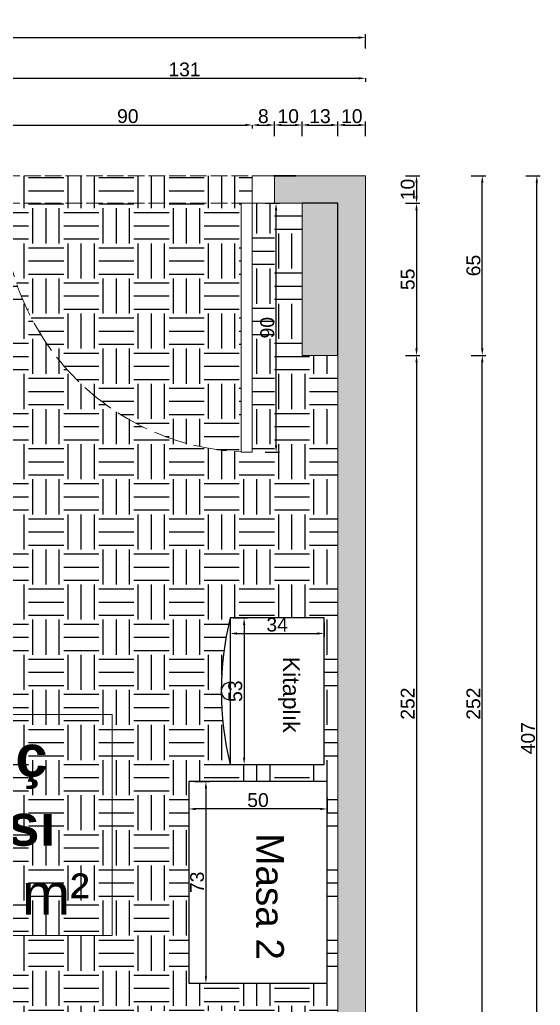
# Model space of a CAD drawing. Header units: centimetres. Extents: x 1662 to 2826, y 766 to 2039.
# Drawn here: x 2460.6 to 2648.9, y 1056.3 to 1412.8 of the extents above; entities that cross this region are included whole.
import ezdxf

# ---------------------------------------------------------------- set-up
doc = ezdxf.new("R2010")
doc.units = ezdxf.units.CM
doc.linetypes.add('ACAD_ISO02W100', pattern=[15, 12, -3])
for name, color, linetype, lineweight in [('duvarlar', 7, 'Continuous', 15), ('kapı', 180, 'Continuous', 13), ('yazılar', 7, 'Continuous', 5), ('ölçü', 20, 'Continuous', 5)]:
    doc.layers.add(name, color=color, linetype=linetype, lineweight=lineweight)
for name, color, linetype in [('hatch', 251, 'Continuous'), ('kolon-hatch', 251, 'Continuous'), ('tefriş', 7, 'Continuous')]:
    doc.layers.add(name, color=color, linetype=linetype)
doc.styles.get("Standard").update_dxf_attribs({"font": 'arial.ttf'})
doc.dimstyles.new('ISO-25', dxfattribs={"dimtxt": 5, "dimasz": 2.5, "dimexe": 1.25, "dimexo": 0.625, "dimtad": 1, "dimtxsty": 'Standard', "dimcen": 2.5, "dimadec": 0, "dimazin": 0, "dimtfac": 1, "dimtmove": 0, "dimatfit": 3, "dimfxl": 4, "dimfxlon": 1, "dimarcsym": 0})

# ---------------------------------------------------------------- blocks, each defined once
blk = doc.blocks.new('kapi')
at = {"layer": 'kapı'}
for p, q in [((-94, 0), (-94, 10)), ((-86, 10), (-94, 10)), ((-94, 10), (-86, 10)), ((-94, 10), (-86, 10)), ((-86, 10), (-94, 10)), ((-86, 0), (-86, 10)), ((4, 0), (4, 10)), ((4, 10), (12, 10)), ((12, 0), (12, 10)), ((-94, 0), (-86, 0)), ((12, 0), (4, 0))]:
    blk.add_line(p, q, dxfattribs=at)
at = {"layer": 'kapı', "linetype": 'ACAD_ISO02W100', "ltscale": 0.5}
for p, q in [((-86, 10), (4, 10)), ((-86, 0), (4, 0))]:
    blk.add_line(p, q, dxfattribs=at)
at = {"layer": 'kapı'}
blk.add_lwpolyline([(4, 0), (0, 0), (0, -90), (4, -90), (4, 0)], dxfattribs=at)
at = {"layer": 'kapı', "linetype": 'ACAD_ISO02W100'}
blk.add_arc((4, 0), 90, 180, 267.4527, dxfattribs=at)
blk = doc.blocks.new('kitaplık')
at = {"layer": 'tefriş'}
blk.add_line((0, 53), (-34, 53), dxfattribs=at)
blk.add_lwpolyline([(-34, 53), (-34, 0), (0, 0), (0, 53)], dxfattribs=at)
for centre, radius, start, end in [((74.63, 26.5), 111.82, 166.2911, 193.7089), ((-34, 26.5), 3.19, 90, 270)]:
    blk.add_arc(centre, radius, start, end, dxfattribs=at)
blk = doc.blocks.new('*D129')
at = {"layer": 'Defpoints', "color": 0, "transparency": 16777216}
for p in [(2536.7, 1196.4), (2570.7, 1196.4), (2570.7, 1190.78)]:
    blk.add_point(p, dxfattribs=at)
at = {"layer": 'ölçü', "color": 0, "lineweight": -2, "transparency": 16777216}
for p, q in [((2536.7, 1194.78), (2536.7, 1189.53)), ((2570.7, 1194.78), (2570.7, 1189.53)), ((2539.2, 1190.78), (2568.2, 1190.78))]:
    blk.add_line(p, q, dxfattribs=at)
at = {"layer": 'ölçü', "color": 0, "transparency": 16777216}
for points in [[(2539.2, 1191.2), (2539.2, 1190.36), (2536.7, 1190.78)], [(2568.2, 1191.2), (2568.2, 1190.36), (2570.7, 1190.78)]]:
    blk.add_solid(points, dxfattribs=at)
at = {"layer": 'ölçü', "color": 0, "transparency": 16777216, "insert": (2553.7, 1193.96), "char_height": 5, "attachment_point": 5}
blk.add_mtext('34', dxfattribs=at)
blk = doc.blocks.new('*D130')
at = {"layer": 'Defpoints', "color": 0, "transparency": 16777216}
for p in [(2536.7, 1196.4), (2536.7, 1143.4), (2541.76, 1143.4)]:
    blk.add_point(p, dxfattribs=at)
at = {"layer": 'ölçü', "color": 0, "lineweight": -2, "transparency": 16777216}
for p, q in [((2537.76, 1196.4), (2543.01, 1196.4)), ((2541.76, 1193.9), (2541.76, 1145.9)), ((2537.76, 1143.4), (2543.01, 1143.4))]:
    blk.add_line(p, q, dxfattribs=at)
at = {"layer": 'ölçü', "color": 0, "transparency": 16777216}
for points in [[(2541.35, 1193.9), (2542.18, 1193.9), (2541.76, 1196.4)], [(2541.35, 1145.9), (2542.18, 1145.9), (2541.76, 1143.4)]]:
    blk.add_solid(points, dxfattribs=at)
at = {"layer": 'ölçü', "color": 0, "transparency": 16777216, "insert": (2538.58, 1169.9), "char_height": 5, "attachment_point": 5, "rotation": 90}
blk.add_mtext('53', dxfattribs=at)
blk = doc.blocks.new('*D131')
at = {"layer": 'Defpoints', "color": 0, "transparency": 16777216}
for p in [(2521.78, 1137.25), (2571.78, 1137.25), (2521.78, 1127.3)]:
    blk.add_point(p, dxfattribs=at)
at = {"layer": 'ölçü', "color": 0, "lineweight": -2, "transparency": 16777216}
for p, q in [((2521.78, 1131.3), (2521.78, 1126.05)), ((2571.78, 1131.3), (2571.78, 1126.05)), ((2569.28, 1127.3), (2524.28, 1127.3))]:
    blk.add_line(p, q, dxfattribs=at)
at = {"layer": 'ölçü', "color": 0, "transparency": 16777216}
for points in [[(2524.28, 1127.72), (2524.28, 1126.88), (2521.78, 1127.3)], [(2569.28, 1127.72), (2569.28, 1126.88), (2571.78, 1127.3)]]:
    blk.add_solid(points, dxfattribs=at)
at = {"layer": 'ölçü', "color": 0, "transparency": 16777216, "insert": (2546.78, 1130.48), "char_height": 5, "attachment_point": 5}
blk.add_mtext('50', dxfattribs=at)
blk = doc.blocks.new('*D132')
at = {"layer": 'Defpoints', "color": 0, "transparency": 16777216}
for p in [(2521.78, 1137.25), (2521.78, 1064.25), (2527.95, 1064.25)]:
    blk.add_point(p, dxfattribs=at)
at = {"layer": 'ölçü', "color": 0, "lineweight": -2, "transparency": 16777216}
for p, q in [((2523.95, 1137.25), (2529.2, 1137.25)), ((2527.95, 1134.75), (2527.95, 1066.75)), ((2523.95, 1064.25), (2529.2, 1064.25))]:
    blk.add_line(p, q, dxfattribs=at)
at = {"layer": 'ölçü', "color": 0, "transparency": 16777216}
for points in [[(2527.53, 1134.75), (2528.36, 1134.75), (2527.95, 1137.25)], [(2527.53, 1066.75), (2528.36, 1066.75), (2527.95, 1064.25)]]:
    blk.add_solid(points, dxfattribs=at)
at = {"layer": 'ölçü', "color": 0, "transparency": 16777216, "insert": (2524.77, 1100.75), "char_height": 5, "attachment_point": 5, "rotation": 90}
blk.add_mtext('73', dxfattribs=at)
blk = doc.blocks.new('*D138')
at = {"layer": 'Defpoints', "color": 0, "transparency": 16777216}
for p in [(2544.7, 1346.4), (2553.32, 1346.4), (2544.7, 1256.4)]:
    blk.add_point(p, dxfattribs=at)
at = {"layer": 'ölçü', "color": 0, "lineweight": -2, "transparency": 16777216}
for p, q in [((2549.32, 1346.4), (2554.57, 1346.4)), ((2553.32, 1258.9), (2553.32, 1343.9)), ((2549.32, 1256.4), (2554.57, 1256.4))]:
    blk.add_line(p, q, dxfattribs=at)
at = {"layer": 'ölçü', "color": 0, "transparency": 16777216}
for points in [[(2552.9, 1343.9), (2553.73, 1343.9), (2553.32, 1346.4)], [(2552.9, 1258.9), (2553.73, 1258.9), (2553.32, 1256.4)]]:
    blk.add_solid(points, dxfattribs=at)
at = {"layer": 'ölçü', "color": 0, "transparency": 16777216, "insert": (2550.14, 1301.4), "char_height": 5, "attachment_point": 5, "rotation": 90}
blk.add_mtext('90', dxfattribs=at)
blk = doc.blocks.new('*D142')
at = {"layer": 'Defpoints', "color": 0, "transparency": 16777216}
for p in [(2454.7, 1375.71), (2544.7, 1375.12), (2544.7, 1374.73)]:
    blk.add_point(p, dxfattribs=at)
at = {"layer": 'ölçü', "color": 0, "lineweight": -2, "transparency": 16777216}
for p, q in [((2454.7, 1375.08), (2454.7, 1373.48)), ((2457.2, 1374.73), (2542.2, 1374.73)), ((2544.7, 1374.73), (2544.7, 1373.48))]:
    blk.add_line(p, q, dxfattribs=at)
at = {"layer": 'ölçü', "color": 0, "transparency": 16777216}
for points in [[(2457.2, 1375.15), (2457.2, 1374.31), (2454.7, 1374.73)], [(2542.2, 1375.15), (2542.2, 1374.31), (2544.7, 1374.73)]]:
    blk.add_solid(points, dxfattribs=at)
at = {"layer": 'ölçü', "color": 0, "transparency": 16777216, "insert": (2499.7, 1377.91), "char_height": 5, "attachment_point": 5}
blk.add_mtext('90', dxfattribs=at)
blk = doc.blocks.new('*D143')
at = {"layer": 'Defpoints', "color": 0, "transparency": 16777216}
for p in [(2544.7, 1375.12), (2552.7, 1374.73), (2552.7, 1356.4)]:
    blk.add_point(p, dxfattribs=at)
at = {"layer": 'ölçü', "color": 0, "lineweight": -2, "transparency": 16777216}
for p, q in [((2544.7, 1374.73), (2544.7, 1373.48)), ((2547.2, 1374.73), (2550.2, 1374.73)), ((2552.7, 1370.73), (2552.7, 1375.98))]:
    blk.add_line(p, q, dxfattribs=at)
at = {"layer": 'ölçü', "color": 0, "transparency": 16777216}
for points in [[(2547.2, 1375.15), (2547.2, 1374.31), (2544.7, 1374.73)], [(2550.2, 1375.15), (2550.2, 1374.31), (2552.7, 1374.73)]]:
    blk.add_solid(points, dxfattribs=at)
at = {"layer": 'ölçü', "color": 0, "transparency": 16777216, "insert": (2548.7, 1377.91), "char_height": 5, "attachment_point": 5}
blk.add_mtext('8', dxfattribs=at)
blk = doc.blocks.new('*D144')
at = {"layer": 'Defpoints', "color": 0, "transparency": 16777216}
for p in [(2562.7, 1374.73), (2552.7, 1356.4), (2562.7, 1346.4)]:
    blk.add_point(p, dxfattribs=at)
at = {"layer": 'ölçü', "color": 0, "lineweight": -2, "transparency": 16777216}
for p, q in [((2552.7, 1370.73), (2552.7, 1375.98)), ((2555.2, 1374.73), (2560.2, 1374.73)), ((2562.7, 1370.73), (2562.7, 1375.98))]:
    blk.add_line(p, q, dxfattribs=at)
at = {"layer": 'ölçü', "color": 0, "transparency": 16777216}
for points in [[(2555.2, 1375.15), (2555.2, 1374.31), (2552.7, 1374.73)], [(2560.2, 1375.15), (2560.2, 1374.31), (2562.7, 1374.73)]]:
    blk.add_solid(points, dxfattribs=at)
at = {"layer": 'ölçü', "color": 0, "transparency": 16777216, "insert": (2557.7, 1377.91), "char_height": 5, "attachment_point": 5}
blk.add_mtext('10', dxfattribs=at)
blk = doc.blocks.new('*D145')
at = {"layer": 'Defpoints', "color": 0, "transparency": 16777216}
for p in [(2575.7, 1374.73), (2562.7, 1346.4), (2575.7, 1346.4)]:
    blk.add_point(p, dxfattribs=at)
at = {"layer": 'ölçü', "color": 0, "lineweight": -2, "transparency": 16777216}
for p, q in [((2562.7, 1370.73), (2562.7, 1375.98)), ((2565.2, 1374.73), (2573.2, 1374.73)), ((2575.7, 1370.73), (2575.7, 1375.98))]:
    blk.add_line(p, q, dxfattribs=at)
at = {"layer": 'ölçü', "color": 0, "transparency": 16777216}
for points in [[(2565.2, 1375.15), (2565.2, 1374.31), (2562.7, 1374.73)], [(2573.2, 1375.15), (2573.2, 1374.31), (2575.7, 1374.73)]]:
    blk.add_solid(points, dxfattribs=at)
at = {"layer": 'ölçü', "color": 0, "transparency": 16777216, "insert": (2569.2, 1377.91), "char_height": 5, "attachment_point": 5}
blk.add_mtext('13', dxfattribs=at)
blk = doc.blocks.new('*D146')
at = {"layer": 'Defpoints', "color": 0, "transparency": 16777216}
for p in [(2585.7, 1374.73), (2585.7, 1356.4), (2575.7, 1346.4)]:
    blk.add_point(p, dxfattribs=at)
at = {"layer": 'ölçü', "color": 0, "lineweight": -2, "transparency": 16777216}
for p, q in [((2575.7, 1370.73), (2575.7, 1375.98)), ((2578.2, 1374.73), (2583.2, 1374.73)), ((2585.7, 1370.73), (2585.7, 1375.98))]:
    blk.add_line(p, q, dxfattribs=at)
at = {"layer": 'ölçü', "color": 0, "transparency": 16777216}
for points in [[(2578.2, 1375.15), (2578.2, 1374.31), (2575.7, 1374.73)], [(2583.2, 1375.15), (2583.2, 1374.31), (2585.7, 1374.73)]]:
    blk.add_solid(points, dxfattribs=at)
at = {"layer": 'ölçü', "color": 0, "transparency": 16777216, "insert": (2580.7, 1377.91), "char_height": 5, "attachment_point": 5}
blk.add_mtext('10', dxfattribs=at)
blk = doc.blocks.new('*D153')
at = {"layer": 'Defpoints', "color": 0, "transparency": 16777216}
for p in [(2454.7, 1391.63), (2585.7, 1391.63), (2585.7, 1391.63)]:
    blk.add_point(p, dxfattribs=at)
at = {"layer": 'ölçü', "color": 0, "lineweight": -2, "transparency": 16777216}
for p, q in [((2454.7, 1391.63), (2454.7, 1390.38)), ((2457.2, 1391.63), (2583.2, 1391.63)), ((2585.7, 1391.63), (2585.7, 1390.38))]:
    blk.add_line(p, q, dxfattribs=at)
at = {"layer": 'ölçü', "color": 0, "transparency": 16777216}
for points in [[(2457.2, 1392.04), (2457.2, 1391.21), (2454.7, 1391.63)], [(2583.2, 1392.04), (2583.2, 1391.21), (2585.7, 1391.63)]]:
    blk.add_solid(points, dxfattribs=at)
at = {"layer": 'ölçü', "color": 0, "transparency": 16777216, "insert": (2520.2, 1394.81), "char_height": 5, "attachment_point": 5}
blk.add_mtext('131', dxfattribs=at)
blk = doc.blocks.new('*D154')
at = {"layer": 'Defpoints', "color": 0, "transparency": 16777216}
for p in [(2585.7, 1406.36), (2231.7, 1356.4), (2585.7, 1356.4)]:
    blk.add_point(p, dxfattribs=at)
at = {"layer": 'ölçü', "color": 0, "lineweight": -2, "transparency": 16777216}
for p, q in [((2231.7, 1402.36), (2231.7, 1407.61)), ((2234.2, 1406.36), (2583.2, 1406.36)), ((2585.7, 1402.36), (2585.7, 1407.61))]:
    blk.add_line(p, q, dxfattribs=at)
at = {"layer": 'ölçü', "color": 0, "transparency": 16777216}
for points in [[(2234.2, 1406.78), (2234.2, 1405.95), (2231.7, 1406.36)], [(2583.2, 1406.78), (2583.2, 1405.95), (2585.7, 1406.36)]]:
    blk.add_solid(points, dxfattribs=at)
at = {"layer": 'ölçü', "color": 0, "transparency": 16777216, "insert": (2408.7, 1409.54), "char_height": 5, "attachment_point": 5}
blk.add_mtext('354', dxfattribs=at)
blk = doc.blocks.new('*D185')
at = {"layer": 'Defpoints', "color": 0, "transparency": 16777216}
for p in [(2585.7, 1356.4), (2562.7, 1346.4), (2604.11, 1346.4)]:
    blk.add_point(p, dxfattribs=at)
at = {"layer": 'ölçü', "color": 0, "lineweight": -2, "transparency": 16777216}
for p, q in [((2600.11, 1356.4), (2605.36, 1356.4)), ((2604.11, 1353.9), (2604.11, 1348.9)), ((2600.11, 1346.4), (2605.36, 1346.4))]:
    blk.add_line(p, q, dxfattribs=at)
at = {"layer": 'ölçü', "color": 0, "transparency": 16777216}
for points in [[(2603.69, 1353.9), (2604.53, 1353.9), (2604.11, 1356.4)], [(2603.69, 1348.9), (2604.53, 1348.9), (2604.11, 1346.4)]]:
    blk.add_solid(points, dxfattribs=at)
at = {"layer": 'ölçü', "color": 0, "transparency": 16777216, "insert": (2600.93, 1351.4), "char_height": 5, "attachment_point": 5, "rotation": 90}
blk.add_mtext('10', dxfattribs=at)
blk = doc.blocks.new('*D186')
at = {"layer": 'Defpoints', "color": 0, "transparency": 16777216}
for p in [(2562.7, 1346.4), (2569.2, 1291.4), (2604.11, 1291.4)]:
    blk.add_point(p, dxfattribs=at)
at = {"layer": 'ölçü', "color": 0, "lineweight": -2, "transparency": 16777216}
for p, q in [((2600.11, 1346.4), (2605.36, 1346.4)), ((2604.11, 1343.9), (2604.11, 1293.9)), ((2600.11, 1291.4), (2605.36, 1291.4))]:
    blk.add_line(p, q, dxfattribs=at)
at = {"layer": 'ölçü', "color": 0, "transparency": 16777216}
for points in [[(2603.69, 1343.9), (2604.53, 1343.9), (2604.11, 1346.4)], [(2603.69, 1293.9), (2604.53, 1293.9), (2604.11, 1291.4)]]:
    blk.add_solid(points, dxfattribs=at)
at = {"layer": 'ölçü', "color": 0, "transparency": 16777216, "insert": (2600.94, 1318.9), "char_height": 5, "attachment_point": 5, "rotation": 90}
blk.add_mtext('55', dxfattribs=at)
blk = doc.blocks.new('*D189')
at = {"layer": 'Defpoints', "color": 0, "transparency": 16777216}
for p in [(2569.2, 1291.4), (2569.2, 1039.4), (2604.11, 1039.4)]:
    blk.add_point(p, dxfattribs=at)
at = {"layer": 'ölçü', "color": 0, "lineweight": -2, "transparency": 16777216}
for p, q in [((2600.11, 1291.4), (2605.36, 1291.4)), ((2604.11, 1288.9), (2604.11, 1041.9)), ((2600.11, 1039.4), (2605.36, 1039.4))]:
    blk.add_line(p, q, dxfattribs=at)
at = {"layer": 'ölçü', "color": 0, "transparency": 16777216}
for points in [[(2603.69, 1288.9), (2604.53, 1288.9), (2604.11, 1291.4)], [(2603.69, 1041.9), (2604.53, 1041.9), (2604.11, 1039.4)]]:
    blk.add_solid(points, dxfattribs=at)
at = {"layer": 'ölçü', "color": 0, "transparency": 16777216, "insert": (2600.93, 1165.4), "char_height": 5, "attachment_point": 5, "rotation": 90}
blk.add_mtext('252', dxfattribs=at)
blk = doc.blocks.new('*D212')
at = {"layer": 'Defpoints', "color": 0, "transparency": 16777216}
for p in [(2546.5, 1291.4), (2627.89, 1291.4), (2546.5, 1039.4)]:
    blk.add_point(p, dxfattribs=at)
at = {"layer": 'ölçü', "color": 0, "lineweight": -2, "transparency": 16777216}
for p, q in [((2623.89, 1291.4), (2629.14, 1291.4)), ((2627.89, 1041.9), (2627.89, 1288.9)), ((2623.89, 1039.4), (2629.14, 1039.4))]:
    blk.add_line(p, q, dxfattribs=at)
at = {"layer": 'ölçü', "color": 0, "transparency": 16777216}
for points in [[(2627.47, 1288.9), (2628.31, 1288.9), (2627.89, 1291.4)], [(2627.47, 1041.9), (2628.31, 1041.9), (2627.89, 1039.4)]]:
    blk.add_solid(points, dxfattribs=at)
at = {"layer": 'ölçü', "color": 0, "transparency": 16777216, "insert": (2624.71, 1165.4), "char_height": 5, "attachment_point": 5, "rotation": 90}
blk.add_mtext('252', dxfattribs=at)
blk = doc.blocks.new('*D213')
at = {"layer": 'Defpoints', "color": 0, "transparency": 16777216}
for p in [(2546.5, 1356.4), (2627.89, 1356.4), (2546.5, 1291.4)]:
    blk.add_point(p, dxfattribs=at)
at = {"layer": 'ölçü', "color": 0, "lineweight": -2, "transparency": 16777216}
for p, q in [((2623.89, 1356.4), (2629.14, 1356.4)), ((2627.89, 1293.9), (2627.89, 1353.9)), ((2623.89, 1291.4), (2629.14, 1291.4))]:
    blk.add_line(p, q, dxfattribs=at)
at = {"layer": 'ölçü', "color": 0, "transparency": 16777216}
for points in [[(2627.47, 1353.9), (2628.31, 1353.9), (2627.89, 1356.4)], [(2627.47, 1293.9), (2628.31, 1293.9), (2627.89, 1291.4)]]:
    blk.add_solid(points, dxfattribs=at)
at = {"layer": 'ölçü', "color": 0, "transparency": 16777216, "insert": (2624.71, 1323.9), "char_height": 5, "attachment_point": 5, "rotation": 90}
blk.add_mtext('65', dxfattribs=at)
blk = doc.blocks.new('*D214')
at = {"layer": 'Defpoints', "color": 0, "transparency": 16777216}
for p in [(2529.56, 1356.4), (2647.61, 1356.4), (2641.17, 949.4)]:
    blk.add_point(p, dxfattribs=at)
at = {"layer": 'ölçü', "color": 0, "lineweight": -2, "transparency": 16777216}
for p, q in [((2643.61, 1356.4), (2648.86, 1356.4)), ((2647.61, 951.9), (2647.61, 1353.9)), ((2643.61, 949.4), (2648.86, 949.4))]:
    blk.add_line(p, q, dxfattribs=at)
at = {"layer": 'ölçü', "color": 0, "transparency": 16777216}
for points in [[(2647.19, 1353.9), (2648.03, 1353.9), (2647.61, 1356.4)], [(2647.19, 951.9), (2648.03, 951.9), (2647.61, 949.4)]]:
    blk.add_solid(points, dxfattribs=at)
at = {"layer": 'ölçü', "color": 0, "transparency": 16777216, "insert": (2644.43, 1152.9), "char_height": 5, "attachment_point": 5, "rotation": 90}
blk.add_mtext('407', dxfattribs=at)

msp = doc.modelspace()

# ---------------------------------------------------------------- hatches: boundary and pattern name
at = {"layer": 'hatch', "true_color": 0x991b1e}
h = msp.add_hatch(dxfattribs=at)
h.set_pattern_fill('EARTH', color=244, scale=2)
h.paths.add_polyline_path([(2544.698, 1356.401), (2454.698, 1356.401), (2454.698, 1346.401), (2544.698, 1346.401)])
at = {"layer": 'hatch'}
h = msp.add_hatch(dxfattribs=at)
h.set_pattern_fill('AR-BRELM', color=9, scale=0.03, angle=64)
h.paths.add_polyline_path([(2585.698, 1356.401), (2552.698, 1356.401), (2552.698, 1346.401), (2562.698, 1346.401), (2575.698, 1346.401), (2575.698, 1291.401), (2575.698, 1039.401), (2575.698, 959.401), (2562.698, 959.401), (2472.698, 959.401), (2472.698, 949.401), (2562.698, 949.401), (2585.698, 949.401)])
at = {"layer": 'hatch', "true_color": 0x991b1e}
h = msp.add_hatch(dxfattribs=at)
h.set_pattern_fill('EARTH', color=244, scale=2)
h.set_pattern_definition([(0, (3e-12, -682.242), (12.7, 12.7), [12.7, -12.7]), (0, (3e-12, -677.48), (12.7, 12.7), [12.7, -12.7]), (0, (3e-12, -672.717), (12.7, 12.7), [12.7, -12.7]), (90, (1.588, -671.13), (-12.7, 12.7), [12.7, -12.7]), (90, (6.35, -671.13), (-12.7, 12.7), [12.7, -12.7]), (90, (11.113, -671.13), (-12.7, 12.7), [12.7, -12.7])])
h.paths.add_polyline_path([(2575.698, 1291.401), (2562.698, 1291.401), (2562.698, 1346.401), (2552.698, 1346.401), (2544.698, 1346.401), (2544.698, 1256.401), (2540.698, 1256.401), (2540.698, 1256.49, -0.4012509), (2454.698, 1346.401), (2446.698, 1346.401), (2286.698, 1346.401), (2286.698, 1331.401), (2241.698, 1331.401), (2241.698, 1034.401), (2248.698, 1034.401), (2248.698, 959.401), (2335.698, 959.401), (2341.698, 959.401), (2341.698, 956.901), (2466.698, 956.901), (2466.698, 959.401), (2472.698, 959.401), (2562.698, 959.401), (2562.698, 1039.401), (2575.698, 1039.401)])
h.paths.add_polyline_path([(2243.698, 1203.296), (2243.698, 1327.296), (2253.698, 1327.296), (2443.698, 1327.296), (2443.698, 1203.296)], flags=16)
h.paths.add_polyline_path([(2435.37, 1205.296), (2315.37, 1205.296), (2315.37, 1296.296), (2335.37, 1326.296), (2435.37, 1326.296)], flags=0)
h.paths.add_polyline_path([(2322.698, 1105.305, -0.4142136), (2369.698, 1058.305, -0.4142136), (2322.698, 1011.305, -0.4142136), (2369.698, 964.305), (2322.698, 964.305), (2321.698, 964.305), (2321.698, 963.305), (2261.698, 963.305), (2261.698, 1153.305), (2321.698, 1153.305), (2321.698, 1152.305), (2322.698, 1152.305), (2369.698, 1152.305, -0.4142136)], flags=16)
h.paths.add_polyline_path([(2322.698, 1109.055, -1), (2322.698, 1105.555), (2322.698, 1011.055, -1), (2322.698, 1007.555)], flags=0)
h.paths.add_polyline_path([(2521.776, 1137.249), (2571.776, 1137.249), (2571.776, 1064.249), (2521.776, 1064.249)], flags=16)
h.paths.add_polyline_path([(2536.698, 1196.401), (2570.698, 1196.401), (2570.698, 1143.401), (2536.698, 1143.401, -0.1202067)], flags=16)
h.paths.add_polyline_path([(2452.378, 1037.906), (2492.378, 1037.906), (2492.378, 987.906), (2452.378, 987.906, -0.3372436), (2445.277, 992.906), (2445.277, 1032.906, -0.3372436)], flags=16)
h.paths.add_polyline_path([(2506.803, 1054.249), (2551.803, 1054.249, -0.4142136), (2556.803, 1049.249), (2556.803, 969.249, -0.4142136), (2551.803, 964.249), (2506.803, 964.249, -0.4142136), (2501.803, 969.249), (2501.803, 1049.249, -0.4142136)], flags=16)
h.paths.add_polyline_path([(2547.623, 1045.248), (2550.618, 1045.248), (2550.618, 1032.39), (2547.623, 1032.39)], flags=0)
h.paths.add_polyline_path([(2287.698, 1205.296), (2255.698, 1205.296, -0.4142136), (2253.698, 1207.296), (2253.698, 1263.296, -0.4142136), (2255.698, 1265.296), (2287.698, 1265.296, -0.4142136), (2289.698, 1263.296), (2289.698, 1207.296, -0.4142136)], flags=0)
h.paths.add_polyline_path([(2274.698, 1157.296), (2242.698, 1157.296), (2242.698, 1199.296), (2274.698, 1199.296), (2274.698, 1180.296, -1), (2274.698, 1176.296)], flags=16)
h.paths.add_polyline_path([(2273.698, 1158.296), (2243.698, 1158.296), (2243.698, 1198.296), (2273.698, 1198.296)], flags=0)
h.paths.add_polyline_path([(2287.698, 1266.296), (2255.698, 1266.296, -0.4142136), (2253.698, 1268.296), (2253.698, 1324.296, -0.4142136), (2255.698, 1326.296), (2287.698, 1326.296, -0.4142136), (2289.698, 1324.296), (2289.698, 1268.296, -0.4142136)], flags=0)
h = msp.add_hatch(dxfattribs=at)
h.set_pattern_fill('EARTH', color=244, scale=2)
h.paths.add_polyline_path([(2369.698, 1152.305), (2322.698, 1152.305), (2322.698, 1109.055, -0.9333333), (2322.698, 1105.305, 0.4142136)])
h.paths.add_polyline_path([(2322.698, 1105.305), (2322.698, 1058.305), (2369.698, 1058.305, 0.4142136)])
h.paths.add_polyline_path([(2369.698, 1058.305), (2322.698, 1058.305), (2322.698, 1011.305, 0.4142136)])
h.paths.add_polyline_path([(2322.698, 1011.055, -1), (2322.698, 1007.555), (2322.698, 964.305), (2369.698, 964.305, 0.4126606)])
h.paths.add_polyline_path([(2540.698, 1346.401), (2454.698, 1346.401, 0.4012509), (2540.698, 1256.49)])
at = {"layer": 'kolon-hatch'}
h = msp.add_hatch(dxfattribs=at)
h.set_pattern_fill('AR-CONC', color=256, scale=0.03)
h.paths.add_polyline_path([(2248.698, 1034.401), (2241.698, 1034.401), (2241.698, 959.401), (2248.698, 959.401)])
h.paths.add_polyline_path([(2575.698, 1039.401), (2562.698, 1039.401), (2562.698, 959.401), (2575.698, 959.401)])
h.paths.add_polyline_path([(2575.698, 1346.401), (2562.698, 1346.401), (2562.698, 1291.401), (2575.698, 1291.401)])
h.paths.add_polyline_path([(2286.698, 1346.401), (2242.698, 1346.401), (2242.698, 1331.401), (2286.698, 1331.401)])

# ---------------------------------------------------------------- linework, layer by layer
for p, q in [((2552.454, 1356.401), (2560.454, 1356.401)), ((2560.454, 1356.401), (2552.454, 1356.401))]:
    msp.add_line(p, q)
msp.add_lwpolyline([(2552.454, 1356.401), (2560.454, 1356.401)], close=True)
at = {"layer": 'duvarlar'}
msp.add_lwpolyline([(2552.698, 1346.401), (2552.698, 1356.401), (2585.698, 1356.401), (2585.698, 949.401), (2562.698, 949.401), (2472.698, 949.401), (2472.698, 959.401), (2562.698, 959.401), (2562.698, 1039.401), (2575.698, 1039.401), (2575.698, 1291.401), (2562.698, 1291.401), (2562.698, 1346.401), (2552.698, 1346.401), (2562.698, 1346.401)], dxfattribs=at)
at = {"layer": 'kolon-hatch'}
for p, q in [((2575.698, 1346.401), (2562.698, 1346.401)), ((2575.698, 1291.401), (2575.698, 1346.401))]:
    msp.add_line(p, q, dxfattribs=at)
at = {"layer": 'tefriş'}
for p, q in [((2521.776, 1137.249), (2521.776, 1064.249)), ((2521.776, 1064.249), (2571.776, 1064.249))]:
    msp.add_line(p, q, dxfattribs=at)
msp.add_lwpolyline([(2571.776, 1064.249), (2571.776, 1137.249), (2521.776, 1137.249)], dxfattribs=at)

# ---------------------------------------------------------------- block references
at = {"layer": 'kapı'}
msp.add_blockref('kapi', (2540.698, 1346.401), dxfattribs=at)
at = {"layer": 'tefriş'}
msp.add_blockref('kitaplık', (2570.698, 1143.401), dxfattribs=at)

# ---------------------------------------------------------------- texts
at = {"layer": 'yazılar', "attachment_point": 1, "rotation": 270}
for s, heights, insert, char_height in [('Kitaplık', [12.82], (2561.805, 1182.372), 6), ('Masa 2', [0], (2556.144, 1118.495), 10)]:
    msp.add_mtext_dynamic_manual_height_columns(s, width=47.50584, gutter_width=12.5, heights=heights, dxfattribs=dict(at, insert=insert, char_height=char_height))
at = {"layer": 'yazılar', "insert": (2402.441, 1154.017), "char_height": 15, "attachment_point": 1, "bg_fill": 16, "box_fill_scale": 1.5, "bg_fill_color": 256, "bg_fill_transparency": 0}
msp.add_mtext_dynamic_manual_height_columns('\\pxqc;{\\fArial|b1|i0|c162|p34;Genç Odası\\P}12.63 m²', width=84.1062, gutter_width=12.5, heights=[72.848], dxfattribs=at)

# ---------------------------------------------------------------- dimensions: what is measured, and where the dimension line sits
at = {"layer": 'ölçü'}
for base, p1, p2, picture, middle in [((2585.698, 1406.364), (2231.698, 1356.401), (2585.698, 1356.401), '*D154', (2408.698, 1409.544)), ((2585.698, 1391.628), (2454.698, 1391.628), (2585.698, 1391.628), '*D153', (2520.198, 1394.807)), ((2570.698, 1190.78), (2536.698, 1196.401), (2570.698, 1196.401), '*D129', (2553.698, 1193.959)), ((2521.776, 1127.299), (2571.776, 1137.249), (2521.776, 1137.249), '*D131', (2546.776, 1130.477))]:
    dim = msp.add_linear_dim(base=base, p1=p1, p2=p2, dimstyle='ISO-25', dxfattribs=at)
    dim.commit()
    dim.dimension.update_dxf_attribs({"geometry": picture, "text_midpoint": middle})
for base, p1, p2, picture, middle in [((2544.698, 1374.731), (2454.698, 1375.707), (2544.698, 1375.12), '*D142', (2499.698, 1377.909)), ((2552.698, 1374.731), (2544.698, 1375.12), (2552.698, 1356.401), '*D143', (2548.698, 1377.909)), ((2562.698, 1374.731), (2552.698, 1356.401), (2562.698, 1346.401), '*D144', (2557.698, 1377.909)), ((2575.698, 1374.731), (2562.698, 1346.401), (2575.698, 1346.401), '*D145', (2569.198, 1377.91)), ((2585.698, 1374.731), (2575.698, 1346.401), (2585.698, 1356.401), '*D146', (2580.698, 1377.909))]:
    dim = msp.add_linear_dim(base=base, p1=p1, p2=p2, dimstyle='ISO-25', override={"dimtmove": 1}, dxfattribs=at)
    dim.commit()
    dim.dimension.update_dxf_attribs({"geometry": picture, "text_midpoint": middle})
for base, p1, p2, picture, middle in [((2647.611, 1356.401), (2641.171, 949.401), (2529.555, 1356.401), '*D214', (2644.433, 1152.901)), ((2604.109, 1346.401), (2585.698, 1356.401), (2562.698, 1346.401), '*D185', (2600.931, 1351.401)), ((2553.316, 1346.401), (2544.698, 1256.401), (2544.698, 1346.401), '*D138', (2550.138, 1301.401)), ((2541.763, 1143.401), (2536.698, 1196.401), (2536.698, 1143.401), '*D130', (2538.583, 1169.901)), ((2527.945, 1064.249), (2521.776, 1137.249), (2521.776, 1064.249), '*D132', (2524.766, 1100.749))]:
    dim = msp.add_linear_dim(base=base, p1=p1, p2=p2, angle=90, dimstyle='ISO-25', dxfattribs=at)
    dim.commit()
    dim.dimension.update_dxf_attribs({"geometry": picture, "text_midpoint": middle})
for base, p1, p2, picture, middle in [((2627.892, 1356.401), (2546.497, 1291.401), (2546.497, 1356.401), '*D213', (2624.714, 1323.901)), ((2604.109, 1291.401), (2562.698, 1346.401), (2569.198, 1291.401), '*D186', (2600.941, 1318.901)), ((2627.892, 1291.401), (2546.497, 1039.401), (2546.497, 1291.401), '*D212', (2624.714, 1165.401)), ((2604.109, 1039.401), (2569.198, 1291.401), (2569.198, 1039.401), '*D189', (2600.931, 1165.401))]:
    dim = msp.add_linear_dim(base=base, p1=p1, p2=p2, angle=90, dimstyle='ISO-25', override={"dimtmove": 1}, dxfattribs=at)
    dim.commit()
    dim.dimension.update_dxf_attribs({"geometry": picture, "text_midpoint": middle})

doc.saveas('drawing.dxf')
